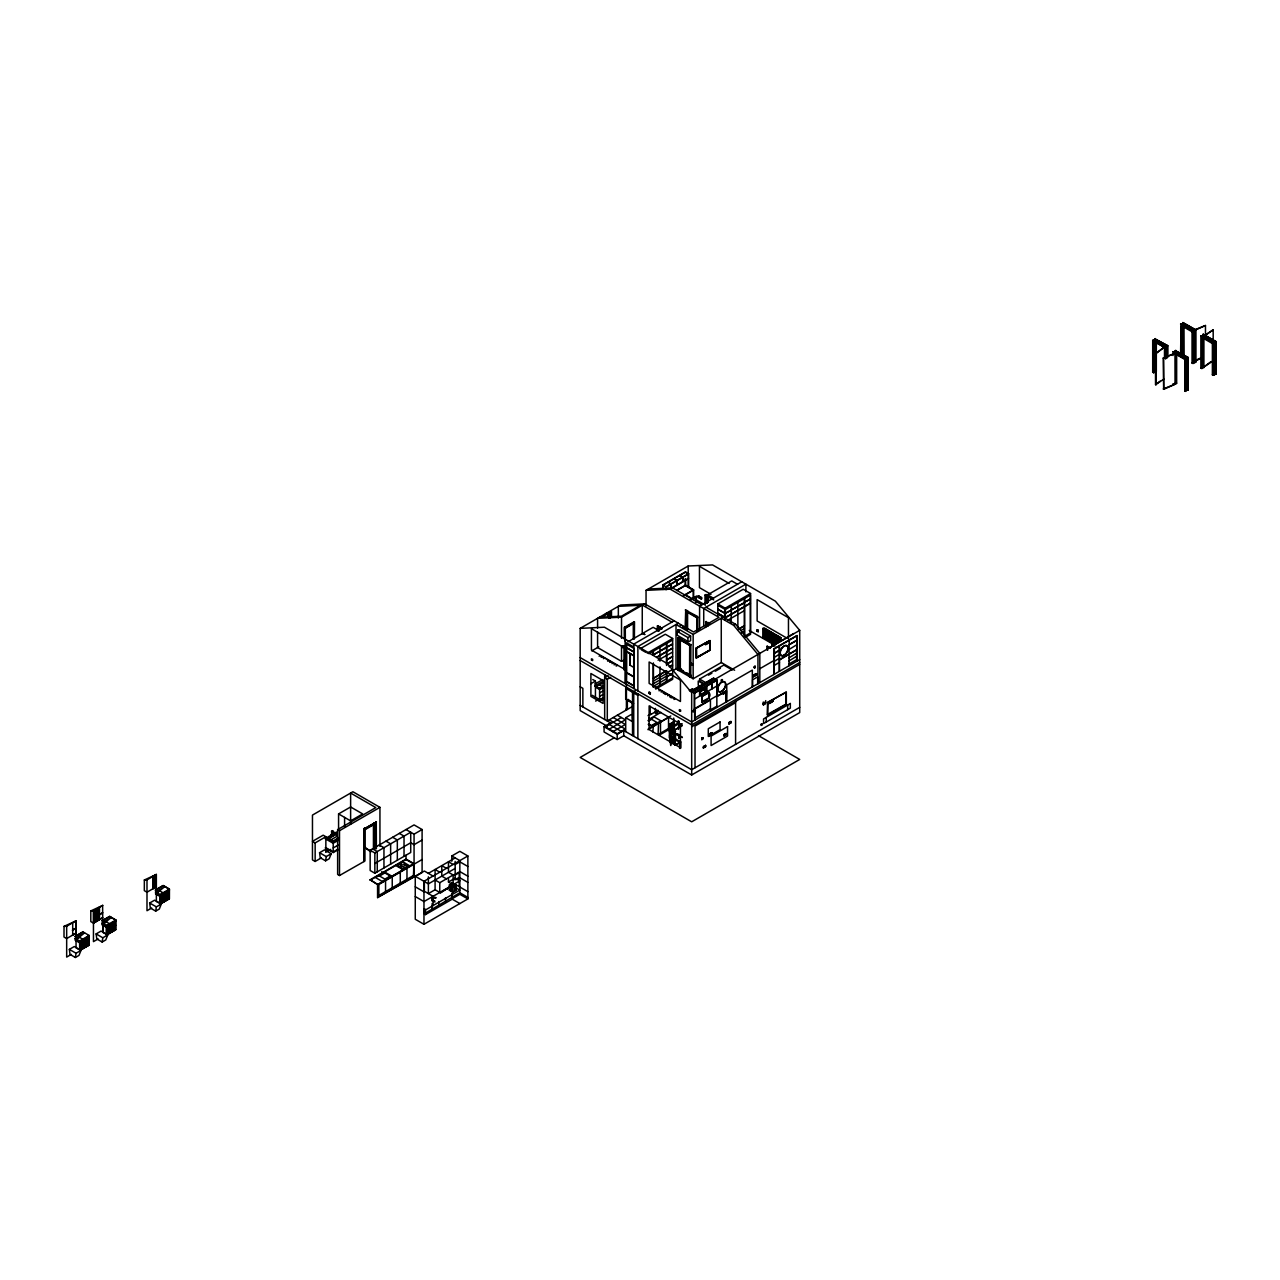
<?xml version="1.0" encoding="UTF-8"?>
<svg xmlns="http://www.w3.org/2000/svg" width="1280" height="1280" viewBox="0 0 1280 1280"><rect width="100%" height="100%" fill="white"/><g stroke="black" fill="none" stroke-linecap="round" stroke-linejoin="round"><path stroke-width="1.5" d="M704.24 747.136L705.6 745.456L705.6 746.688L703.312 747.84L703.312 746.592L705.6 745.456M625.36 641.44L625.28 627.872L633.456 622.848L633.456 638.736M1164.496 347.696L1166.096 346.768L1155.264 340.512L1153.648 341.424L1164.496 347.376L1164.496 357.312M695.968 602.384L696.272 596.288L696.384 602.144M755.392 666.944C754.864 664.832 753.024 669.088 755.104 667.6M723.92 734.704L726.224 733.552L723.92 734.704L724.08 736.032L725.76 734.416M75.376 957.488L76.048 953.248L80.992 950.384L74.304 946.528L69.36 949.376L70.016 954.4L75.376 957.488L78.992 955.408L80.992 950.384M102.144 942.032L102.816 937.792L107.776 934.928L101.072 931.072L96.128 933.92L96.8 938.944L102.144 942.032L105.76 939.952L107.776 934.928M155.696 911.12L156.368 906.88L161.312 904.016L154.624 900.16L149.664 903.008L150.336 908.032L155.696 911.12L159.312 909.04L161.312 904.016M325.584 860.832L326.256 856.592L331.216 853.728L324.512 849.856L319.568 852.72L320.24 857.744L325.584 860.832L329.2 858.752L331.216 853.728M331.936 835.936L331.52 831.088A1.856 1.104 58.3 0 1 334.032 832.432L334.08 833.568M432.976 900.816L432.224 900.848C431.536 897.568 436.352 896.24 435.552 898.208M432.96 901.152L434.896 902.016L434.576 900.624M330.688 834.528L331.632 834.608M722.272 679.984L721.488 681.04M381.744 871.616L381.984 871.76M649.008 718.32L648.704 717.952M381.76 874.128L380.88 874.192M332.272 833.44L332.032 833.552M88.992 935.632L79.632 942.8L75.136 940.208L75.136 938.352L84.512 932.944L76.704 939.296M754.752 667.664L754.976 666.208M603.936 681.376C600.336 687.44 587.808 685.28 602.128 688.56M1164.832 346.8L1155.536 353.712L1164.832 346.8L1164.896 357.392M1213.184 329.856L1203.28 336.48L1213.184 329.856L1213.184 341.44M1163.888 379.136L1155.536 384.624L1160.176 381.168M1213.184 360.768L1203.28 367.392L1211.024 361.648M155.456 893.84L159.936 896.416L169.312 889.248L163.216 885.568L155.408 890.144M680.16 748.464L679.648 742.672L679.648 748.16L680.704 748.192L680.704 741.904L674.848 744.8L670.08 742.048L670.032 735.184L674.88 737.984L675.392 744.528L674.08 738.112L675.136 744.384M670.64 741.216L674.624 743.28M671.936 741.68L671.76 737.28L671.936 741.68L674.624 739.776L678.672 741.52M331.28 835.552C332.048 838.832 331.376 826.432 333.824 833.504M1183.888 323.968L1182.288 324.896L1193.12 331.168L1194.736 329.92L1194.736 361.696L1195.664 362.224L1195.664 329.856L1182.816 322.576L1195.664 329.856M678.704 638.8L680.32 638.176L680.32 669.632M1173.984 352.864L1175.584 351.936M691.152 644.448L689.552 645.376L678.72 639.12M72.48 934.96L76.048 933.152L66.672 938.56L64 937.024L64.032 926.368L76.048 920.832L76.048 947.84L78.448 949.168M90.8 910.912L102.816 905.376L93.456 910.784L90.8 910.912L90.8 921.584L93.456 923.104L102.816 917.696L99.264 919.504M156.144 882.016L152.8 883.952L152.8 888.592L156.352 886.784L146.992 892.192L144.32 890.64L144.352 880L156.352 874.464L156.368 901.472L158.768 902.8M607.248 726.224L580.176 710.608L580.176 628.368L620.608 605.04L644.832 603.872L693.552 632L718.992 617.328L670.272 589.184L646.048 590.352L646.048 605.936M646.048 590.352L688.208 566L712.576 564.928L775.344 601.168L799.712 630.352L799.712 712.608L691.68 774.976L623.76 735.76L617.2 739.536L604.08 731.968L604.08 726.72L610.64 722.928L580.176 705.344M611.472 616.992L611.472 611.712L605.488 613.76M64.032 926.368L66.672 926.24L76.048 920.832M144.352 880L146.992 879.872L156.352 874.464M602.096 617.12L611.472 611.712M662.768 588.816L662.768 584.992L685.536 571.856L688.656 573.664L688.656 586.976M668.128 582.144L673.712 578.928L676.848 580.736L676.848 585.056L671.264 588.272L671.264 583.952L676.848 580.736M665.904 586.8L688.656 573.664M662.768 584.992L666.112 586.912L671.04 584.08L671.04 588.4M677.056 580.608L682.656 577.376L682.656 581.696L677.056 584.928L677.056 580.608L673.92 578.8L679.52 575.568L682.656 577.376M682.864 577.248L688.448 574.032L685.312 572.224L679.728 575.44L682.864 577.248L682.864 581.584L688.448 578.352M72.48 930.08L75.824 928.144L75.824 920.848M99.264 914.624L102.608 912.688M156.144 881.776L152.8 883.712L152.8 876.4M72.48 930.32L75.824 928.4L75.824 933.024M99.264 914.864L102.608 912.928M640.384 605.296L621.52 616.192L599.456 617.248M597.584 628.064L597.584 618.32L621.52 617.184L642.256 605.2L642.256 634.016M618.336 618.032L618.336 606.352L642.56 605.184L644.832 603.872M670.272 589.184L688.448 578.608M74.992 936.432L82.912 931.856L89.136 935.456L79.632 940.944L75.136 938.448L79.824 937.504L84.304 940.08L79.632 941.04M155.296 890.064L163.216 885.488L169.44 889.088L169.408 898.8L159.936 904.256L159.936 894.496M75.104 936.512L82.912 932.016M676.72 590.256L685.536 585.168L693.552 589.808L693.552 597.648M676.72 590.56L685.536 585.488L685.536 579.456M164.624 893.712L160.48 894.832L155.456 892.08L164.832 886.576L157.024 892.928M103.472 923.84L111.28 917.488L101.92 922.896L101.92 924.752L106.4 927.328L115.232 920.944L115.76 920.16L109.68 916.48L115.904 920L115.856 929.712L106.4 935.168L106.4 925.408L115.904 920M76.048 939.872L79.664 941.92L89.088 936.432M102.816 924.416L106.432 926.464L115.856 920.976M156.4 893.488L159.984 895.552L169.44 890.08M159.936 894.576L169.44 889.088M624.336 638.928L624.208 627.408L634.384 621.696L634.384 638.832M633.584 622.624L625.36 627.904M624.72 628.592L634.096 623.184M683.536 595.6L693.552 589.808M683.536 595.904L693.552 590.112L685.312 585.296M102.608 905.392L102.816 932.384L102.88 923.376M79.84 945.888L88.88 940.672M106.608 930.432L115.648 925.216M160.16 899.52L169.184 894.304M591.792 650.88L598.72 646.88M71.36 954.384L66.672 957.088L66.672 926.24M98.128 938.928L93.456 941.632L93.456 910.784M151.68 908.016L146.992 910.72L146.992 879.872M115.648 929.584L106.608 934.8L106.608 926.32M160.16 903.888L169.184 898.672L169.184 890.192M690.112 599.856L696.272 596.288M690.928 599.856L696.672 596.528M698.224 595.936L701.584 597.696L701.424 599.024L698.224 597.168L698.224 595.936L701.584 597.696M698.224 597.168L701.584 598.928M591.424 660.064L592.656 660.592L592.656 659.344L591.424 658.832L591.584 659.968M599.104 656.224L600.176 655.6L605.488 658.672M704.992 603.904L704.992 595.088L706.064 594.48L708.144 595.68M707.136 595.088L706.016 595.68L706.016 602.736L706.064 595.712M707.616 602.56L707.616 594.832L731.712 580.928L737.6 584.32M601.2 657.424L602.32 656.848M628.032 641.792L653.136 627.312L659.024 630.704M708.208 595.712L707.072 596.304L707.072 603.344M657.44 629.712L657.568 625.824L661.68 628.208M623.616 645.792L622.384 647.552L623.616 647.04L623.456 645.696M685.264 627.136L685.808 609.68M1167.84 345.76L1154.848 338.88L1167.84 345.76L1167.84 357.184M1180.544 356.432L1181.072 323.744L1193.52 330.928L1193.52 363.312L1192.048 363.088L1192.048 331.776L1194.864 330.16L1183.488 323.584L1181.616 324.048M603.344 658.672L604.464 658.08M686.208 629.216L686.208 611.616L687.136 611.072L687.136 628.672M1162.368 343.68L1156.32 340.192L1155.392 340.736L1165.968 346.384L1166.096 358.56M338.576 813.92L350.624 806.976L362.672 813.92L350.624 820.88L338.576 813.92L338.576 829.376M674.144 620.8L633.728 644.144L633.728 688.496L633.936 677.024L626.576 672.784L626.368 684.24L626.368 642.768L633.728 647.008M741.744 581.776L699.584 606.112L699.584 629.264M607.616 661.136L608.752 660.56M609.76 662.384L610.896 661.792M678.304 623.2L637.872 646.528L604.416 627.216L580.176 628.368M611.968 663.648L613.024 663.024L617.264 665.472L616.192 666.08M639.888 648.928L665.312 634.24L672.672 638.496L672.672 679.296L655.712 689.088M717.792 615.616L717.792 603.952L743.216 589.264L750.576 593.52L750.576 634.32L745.488 637.264M615.168 664.256L614.096 664.88M685.264 609.984L697.728 616.56M597.584 631.952L597.584 647.536L621.52 661.36L625.28 659.328L625.28 647.536M1165.424 347.312L1165.568 358.656M682.832 626.624L683.936 628.144L683.936 626.912L682.704 626.384L683.776 628.24M678 629.856L678.912 631.808L678 629.856L679.072 630.48M624.016 669.936L624.016 661.12M683.408 626.752L683.408 627.68M677.232 631.392L679.904 629.84L690.608 636.016L690.608 640.656L688.608 641.824L677.232 635.248L677.232 631.392L687.936 637.568L690.608 636.016M375.456 847.104L375.456 823.632L364.864 829.728L364.864 861.04L339.504 875.52L337.632 874.432L337.632 829.616L375.792 807.584L350.624 793.056L350.624 824.352M325.856 836.72L323.184 835.184L312.464 841.36L315.152 842.912L325.856 836.72L325.856 851.568M590.72 683.808L595.44 681.072L595.44 697.776M337.632 829.616L339.504 830.688L379.936 807.36L379.936 846.336M624.672 666.128L623.616 661.36M608.128 675.76L604.672 677.76L607.296 679.264L610.656 677.312M647.248 653.184L672.672 638.496M717.792 603.952L725.152 608.208L750.576 593.52M624.688 666.608L624.832 669.312M594.944 683.984L602.864 679.568M339.024 838.24L333.216 841.744L327.856 838.656L336.56 833.632M648.896 653.712L672.48 640.112M718 605.312L725.36 609.568L750.384 595.136L750.384 632.976L744.608 636.288L744.608 598.448M690.624 644.912L677.776 637.648L690.624 644.912L690.496 677.36L689.552 676.832L689.696 644.368M1173.04 355.504L1173.168 351.616M1216 341.584L1203.152 334.32L1216 341.584L1216 373.968L1213.856 375.056L1213.856 342.672L1200.864 335.792L1200.864 368.176L1204.208 367.168L1203.28 366.624M705.6 627.44L706.128 621.424M1188.176 357.504L1175.184 350.624L1188.176 357.504L1188.176 389.888L1185.232 390.96L1185.232 358.576M595.104 685.904L602.912 681.408M1173.84 352.016L1175.712 351.552L1187.104 358.112M1201.808 368.704L1201.808 337.408L1212.384 343.52L1215.2 341.904L1203.808 335.328L1201.936 335.792M330.464 840.096L336.56 836.576L336.56 834.096L328.928 838.496L333.216 840.976L339.328 837.456M680.304 638.208L679.776 669.424L690.592 675.68M706.544 623.344L707.472 622.656M1175.712 352.48L1176.656 351.936M1201.808 337.408L1202.736 336.864M596.016 687.44L599.632 689.488M653.152 654.8L666.704 647.536M672.464 643.968L666.704 647.296M725.104 613.264L731.328 610.224M725.104 613.52L744.608 602.56M744.352 602.16L750.368 598.992M653.152 655.056L666.224 647.264M666.432 647.392L672.464 644.224M731.072 610.08L744.4 602.688M744.352 602.4L750.368 599.232M602.768 699.504L599.6 701.328L599.6 688.416L604.272 685.712M721.472 662.416L693.152 678.768L676.016 668.864L676.016 624.512L693.152 634.4L723.136 617.088M338.096 840.48L333.152 843.264L325.12 838.624L336.496 832.048M599.6 689.504L602.784 687.664M656.688 657.184L672.48 648.096M750.384 603.104L725.36 617.536L718 613.28M656.688 657.44L672.48 648.336M718 613.536L725.36 617.792L750.384 603.36M1156.32 371.488L1152.704 372.336L1156.32 371.488L1156.32 340.192M363.792 829.12L376.384 822L363.792 829.12L363.936 861.568L363.936 829.2M599.6 692.944L602.768 691.12M1181.472 356.976L1182.416 356.432M364.208 829.344L375.712 822.848M364 829.696L376.048 822.736L376.048 848.48M325.744 852.24L330.72 849.376M333.216 847.936L338.096 845.12M658.064 660.192L672.464 652.192M727.968 620.08L744.4 610.656M599.6 696.4L602.768 694.56M379.936 807.36L352.896 791.744L312.464 815.088L312.464 859.904L315.152 861.456L321.264 857.92M1188.176 389.888L1187.232 389.344L1187.232 358.048L1185.232 359.2L1173.84 352.624M337.872 849.264L333.216 851.952L325.728 847.616M672.464 656.464L666.704 659.776M672.464 656.704L666.704 660.032M325.184 847.936L333.216 852.56L338.096 849.744M595.616 701.072L598.928 699.168L592.224 695.296M599.6 699.84L602.768 698.016M599.6 700.096L602.768 698.256M672.464 660.976L666.704 664.048M734.608 670.224L721.264 662.528L721.264 618.176L733.712 625.36L735.584 624.272L759.824 653.408L759.824 682.624M695.968 648.24L710.016 640.576L710.016 650.16L696.368 658.048L695.968 648.24L709.36 640.816M710.016 640.576L696.24 648.384L696.368 658.048M1192.048 363.088L1194.736 361.696M1195.664 362.224L1193.52 363.312M708.464 641.632L708.624 642.96L705.424 644.816L705.424 643.584M669.312 666.496L672.464 664.992M669.312 666.752L672.464 665.232M653.424 678.176L666.512 670.64M737.872 629.424L744.416 625.664M653.424 678.416L666.512 670.88M739.504 628.736L744.416 625.904M635.2 690.736L632.528 692.288L632.528 735.568M672.464 669.504L666.704 672.832M653.44 681.056L666.512 673.52M741.152 630.416L744.416 628.528M672.704 670.784L676.608 668.528M695.968 657.824L709.76 650.016L709.696 641.008M653.44 683.68L666.512 676.144M741.152 633.056L744.416 631.168M680.448 668.624L681.392 669.168L677.776 670.016L680.176 668.64M670.752 674.192L666.704 676.848M1200.864 368.176L1201.936 368.176M672.192 673.616L666.704 677.088M679.776 669.424L678.576 670.336M1175.712 383.312L1173.168 384M691.28 663.328L692.512 663.856L692.352 665.184L691.28 663.328L692.352 665.184M1176.656 353.888L1176.656 383.232L1173.04 384.08M691.984 663.712L691.984 664.64M653.44 686.32L666.512 678.768M370.16 850.256L374.848 852.96L410.72 832.256L410.72 852.496L374.848 873.216L370.16 870.512L370.16 850.256L414.064 824.912L422.096 829.536L422.096 872.512L377.568 897.504L377.568 884.528L389.536 877.616M655.056 687.984L672.48 677.952M649.12 692.128L649.12 693.376L649.12 692.128L650.352 692.656L650.192 693.984L650.352 692.656M757.136 629.76L758.208 630.384L757.136 629.76L756.976 631.088L758.208 631.616L756.976 631.088M774.592 634.048L773.472 634.64L773.472 643.44L762.816 637.296L762.816 628.48L763.888 627.856L780.96 637.728L780.96 641.248M764.96 628.48L763.84 629.072L763.888 637.904L764.96 637.296L762.816 637.296M659.024 690.816L660.144 690.224M766.032 629.104L764.912 629.68L764.96 638.528L767.04 638.496L765.968 639.12L765.968 630.304L767.104 629.712M632.816 706.256L607.296 720.992L607.296 679.264M406.032 829.552L414.064 834.176L422.096 829.536M661.168 692.048L662.288 691.472M768.176 630.336L767.04 630.928L767.104 639.76L768.176 639.152L767.04 639.728M1186.304 358.112L1186.304 389.888L1187.232 389.344M1212.384 343.52L1212.384 374.816L1216 373.968M689.552 676.832L691.168 675.904M768.176 631.568L768.176 640.384L768.112 631.536L769.248 630.96M1173.04 351.696L1185.888 358.96L1185.76 391.424L1184.832 390.88L1186.432 389.952L1186.432 358.192M1212.384 374.816L1213.856 375.056M604.752 727.104L621.344 717.52M663.312 693.296L664.432 692.704M771.376 632.192L770.256 632.784L770.256 641.584L771.376 641.008L769.184 640.976L769.184 632.16L770.32 631.568M664.432 693.936L665.504 693.328M665.456 694.528L666.576 693.936M763.84 637.872L764.912 637.264M772.448 641.616L771.376 642.24L771.328 633.392L772.448 632.816M625.696 731.616L625.696 717.712L631.184 714.544M374.848 863.472L410.72 842.768L414.064 844.688L422.096 840.048M764.912 638.496L765.968 637.872M773.52 642.24L772.4 642.832L772.4 634.016L773.52 633.424M608.768 729.424L625.36 719.84L617.328 715.2M667.584 695.76L668.72 695.168M766.032 639.152L767.104 638.528M774.544 644.064L774.544 635.248L775.664 634.656M704.672 684.016L699.584 681.072L699.584 679.072L723.808 665.088L732.304 669.984M669.728 696.992L670.864 696.416M776.736 635.28L775.616 635.872L775.616 642.912L775.664 635.904M708.464 675.168L711.872 673.2M715.296 671.232L720.4 668.288M671.936 697.024L670.864 697.648L672.992 697.648M777.808 635.904L776.688 636.48L776.688 641.776M612.784 731.744L625.36 724.48L613.312 717.52M777.808 637.136L777.808 640.656L777.76 637.104L778.88 636.512M778.88 637.76L778.88 641.28L778.832 637.728L779.952 637.136M674.016 699.472L675.088 698.848L659.072 689.616M689.328 690.544L692.4 688.768L692.976 692.192M780.96 637.728L779.904 638.336L762.816 628.48M689.728 690.784L692.816 689.008M767.264 650L767.056 646.256L770.528 647.792M771.6 644.096C794.896 633.888 761.664 644.16 775.04 646.08M648.048 715.632L651.056 713.888M616.8 734.064L625.36 729.104L609.296 719.84M658.016 710.336L650.192 714.848L650.192 706.24M713.776 677.968L691.024 691.104L694.576 693.168L699.568 690.288L699.568 695.984M691.232 691.232L696.224 688.352M696.432 688.224L708.352 681.344L711.696 683.28L711.696 688.992M708.56 681.232L713.552 678.336L716.912 680.272L716.912 685.984L694.576 699.12L694.576 708.704M604.08 726.72L617.2 734.288L623.76 730.496L691.68 769.728L799.712 707.36M655.408 712.304C656.816 712.768 657.376 711.76 655.408 712.304L655.568 713.632L657.712 712.4L657.552 711.072L655.552 712.384L656.64 711.776M656.352 712.848L655.552 713.312L655.712 712.464M793.68 633.536L770.768 647.008M691.68 774.976L691.68 692.72L799.712 630.352M614.48 737.632L580.176 757.44L691.68 821.808L799.712 759.44L758.544 735.68M422.096 859.536L378.192 884.88L370.16 879.776L406.032 859.072L414.064 863.696L377.792 884.64L377.792 897.632M370.16 880.24L406.032 859.536L411.968 862.96M648.848 719.344L660.896 712.384M711.696 683.28L699.776 690.16L699.776 695.856M716.912 680.272L711.904 683.152L711.904 688.864M647.984 720.608L654.224 717.008L660.928 720.864L651.552 726.272L648.208 724.352M648.88 720.864L651.552 719.328L656.912 722.416L651.552 725.504L648.88 723.968M700.672 691.408L705.488 688.624L705.488 692.496L700.672 695.28L700.528 691.328L705.488 688.624M774.112 648.944L779.28 645.968L779.28 650.288L774.336 653.152L774.336 648.816M788.992 640.352L779.488 645.84L779.488 671.216M700.672 694.656L705.216 692.032L705.216 688.784M700.528 694.88L705.36 692.112M789.216 644.56L796.816 640.16L796.816 635.84L789.216 640.224L788.992 665.728M789.216 644.8L796.816 640.416L796.816 644.736L789.216 649.376M701.808 701.904L701.856 696.464L708.96 692.368L709.216 697.92C690.32 706.768 714.848 699.76 709.024 692.64M701.856 696.464L709.216 692.512M392.944 875.648L411.744 864.8M679.376 710.832L680.608 711.36L680.608 710.128L679.376 709.6L679.536 710.736M648.272 728.944L670.768 715.952M648.048 729.696L668.528 717.408L668.528 728.528M759.824 668.72L773.872 660.592L773.872 674.512M779.28 659.744L797.024 649.504M694.368 708.816L717.12 695.68M779.488 659.936L796.608 649.808L796.608 653.184L788.992 657.824M753.232 675.424L756.608 673.664L754.464 674.896C754.976 677.344 753.056 673.344 753.392 676.752L756.608 674.896L756.448 673.568M753.376 675.488L755.408 674.512L754.304 674.8M669.744 738.272C669.888 719.552 672.672 773.168 668.752 724.528L674.064 722.048L674.32 729.344L673.264 721.92L674.32 729.344M693.056 710.784C698.832 706.72 688.688 714.624 695.36 710.88L695.2 709.552M674.064 722.048L668.752 724.528M724.192 692.336L723.248 693.968L724.48 692.208L724.192 693.264M723.248 693.968L725.552 692.832L725.392 691.488L725.552 692.832M774.112 665.488L779.488 662.384M377.792 896.08L413.664 875.376M678.976 722.496L658.096 734.56L658.496 723.664M377.568 897.504L413.456 876.8L414.064 864.16M659.344 735.072L679.392 723.504M451.808 861.216L451.808 855.968L459.84 851.328L467.872 855.968L467.872 898.928L423.968 924.288L415.264 919.264L415.264 876.288L424.368 871.04L433.072 876.064M788.992 660.912L796.608 656.272L796.608 653.424M681.728 723.776L678.88 725.424L681.984 723.92M674.576 729.2L669.264 731.664L674.288 735.056M681.648 724.528L678.56 726.304L678.56 729.44M670 731.84L669.12 724.464M678.176 720.944L679.04 726.624L678.896 721.12M710.432 708.816L694.848 718.064L694.848 720.128M682.336 737.584L672 731.616L681.952 725.568M788.992 664L796.608 659.616L796.608 656.512M672 731.616L681.952 725.888M710.432 709.904L716.848 706.192M428.384 873.36L455.168 857.904M673.888 731.616L675.488 731.616L673.888 731.616L673.888 741.024M799.712 659.6L691.68 721.968L580.176 657.584M669.264 737.952L669.776 732.16M799.712 662.528L691.68 724.896L580.176 660.528M674.8 735.552L677.856 733.776M415.264 876.288L423.968 881.312L467.872 855.968M691.68 726.752L799.712 664.384M455.024 864.624L459.84 861.84L467.872 866.48M735.584 702.64L695.024 726.064L695.024 767.792M678.832 734.464C677.792 738.432 680.688 739.472 679.904 734.96M678.832 738.128L679.904 738.096M455.168 868.416L428.384 883.872L424.368 881.552L424.368 891.28L433.072 896.304L433.072 905.584M435.088 880L439.76 882.704L453.152 874.976L453.152 884.72L448.464 882.016L448.464 878.112M455.024 874.368L459.84 871.584L467.872 876.208M454.864 875.232L459.184 872.736L459.184 877.376L454.864 879.872M439.76 882.704L439.76 892.448L435.088 889.744L428.384 893.6L428.384 876.864M448.464 882.016L455.168 878.144L459.84 880.848L453.152 884.72M763.296 702.016L763.104 704.144M456.64 879.616L459.84 877.76L467.872 882.4M701.696 738.256L702.928 737.728L701.856 739.584L701.696 738.256L702.928 737.728M728.736 722.64C733.92 720.544 727.696 721.76 728.896 723.968L731.04 722.736L730.88 721.408M708.656 734.544L711.872 732.688L712.032 734.016C707.664 738.048 707.664 733.536 712.032 732.784M451.072 887.952L449.376 886.96L449.376 884.96L452.784 882.992M452.608 884.896L452.608 883.328M701.696 739.488L702.928 738.96M708.656 735.776L712.032 734.016M763.168 704.8L765.568 703.872L765.712 700.624M767.584 715.088L786.32 704.256L786.32 691.904L767.584 702.72L767.184 714.848M767.184 702.48L786.048 692.368L786.048 704.112L767.52 714.432M440.096 892.72L450.144 886.912M768.672 703.44L768.672 702.208L768.672 703.44C771.2 704.368 774.096 698.096 772.96 700.976M440.496 892.944L445.12 889.824M447.2 889.088L450.544 887.152M768.832 703.536L773.12 701.072M449.376 884.96L452.784 886.928L456.176 884.96L456.176 890.256L452.784 892.224L449.376 890.256L451.072 889.28M449.472 890.32L451.072 888.688M703.472 747.92L704.544 746.08L704.544 747.312M703.312 747.84L705.6 746.688M724.08 736.032L726.224 734.784L726.064 733.456M423.968 910.832L459.84 890.128L455.024 887.344M451.808 893.584L451.808 898.928L459.84 894.304L467.872 898.928M424.368 908.64L424.368 914L425.44 914.624L452.224 899.168L452.224 893.808M760.992 724.272L762.224 723.744L762.224 724.976L760.992 725.504L761.152 724.368M1215.056 341.968L1213.456 342.896L1202.608 336.64L1204.208 335.408M381.52 874.272L381.184 874.192M722.384 679.584L721.52 681.2L722.256 679.6M754.784 667.92L753.936 667.056L755.184 666.336M674.88 737.984L674.08 738.112M680.16 742.96L674.88 745.024M1193.52 330.848L1205.472 325.488L1205.472 335.136M1163.232 358.08L1175.648 353.056L1163.232 358.08L1163.696 389.328L1175.648 383.968L1175.712 350.304M1193.056 361.424L1201.6 357.584M1193.52 361.76L1202.064 357.936M1163.232 388.992L1175.648 383.968M364.48 827.888L364.48 847.216L371.28 851.536M104.448 922.96L106.592 922.048L111.088 924.624L106.928 925.744L102.448 923.152M436.08 897.728L431.648 898.096M722.48 679.888L721.408 679.6L721.264 681.072M648.32 589.04L672.544 587.872L701.856 604.8M431.616 897.76L432.928 897.696M432.176 898.208L432.224 900.848M155.456 892.08L160.144 891.136L163.136 892.848M673.472 723.024L669.44 725.648M1180.544 324.048L1192.992 331.232M1200.864 335.792L1213.328 342.976M1192.048 331.776L1181.472 325.68L1181.472 355.008M1182.944 354.88L1183.888 355.424L1183.744 325.728M1181.184 354.544L1187.232 358.048M1166.768 346.384L1155.392 339.808L1153.52 340.896L1164.896 347.456L1166.896 346.304L1166.896 356.08M1175.584 352.24L1186.432 358.496L1184.832 359.424L1173.984 353.168M1177.232 353.344L1184.784 357.712M1202.608 368.096L1202.608 336.336M1165.568 347.232L1152.704 339.968L1152.704 372.336M1175.712 382.688L1176.656 383.232M1155.392 372.032L1155.264 340.192M1175.712 383.776L1175.584 354.208M1185.232 390.96L1185.76 359.04M729.12 583.44L699.456 566.32L699.456 587.648L710.992 594.304M786.816 638.08L757.136 620.96L757.136 599.616L788.464 617.712L788.464 639.04M707.616 594.832L713.504 598.24M704.992 595.088L713.712 599.904M693.344 590.24L685.312 585.6L685.312 578.496M718 609.168L725.36 613.424M718 609.424L725.36 613.68M671.264 583.952L667.92 582.272L662.992 585.104L662.992 589.44M695.072 599.184L705.472 605.184M749.264 630.464L773.984 644.736M685.312 594.576L693.344 599.456M706 607.2L735.584 624.272M767.056 646.256L770.128 648.032M705.6 621.728L710.272 624.432M697.712 617.712L685.664 610.752L685.664 628.576M705.6 622.272L709.04 624.256M686.208 611.616L696.784 617.728L696.784 631.408M680.976 625.36L680.176 625.36M707.392 642.256L707.392 643.488M642.56 605.184L671.872 622.112M706.336 642.864L706.496 644.208M753.392 676.752L755.376 674.192L755.536 675.504L755.248 674.416M678 631.088L679.072 631.712M710.016 650.16L696.64 657.584L696.576 648.576M754.448 675.808L754.704 674.72M753.776 676.192L753.904 675.184M753.376 676.416L753.632 675.344M657.44 625.904L662.208 628.656M661.68 628.816L657.952 626.752L657.952 630.704M677.904 638.272L689.952 645.216M661.472 629.152L658.384 627.376L659.984 626.448L659.456 630.656M634.384 621.696L634.256 638.752M765.168 702.096L763.232 703.296M644.832 634.448L643.6 633.92L644.656 634.544M692.512 665.104L691.44 663.248M699.584 679.072L706.384 682.992M679.92 668.944L683.392 670.912M686.48 672.688L691.12 675.36M703.152 683.92L698.24 681.072L698.24 685.248L701.52 687.136M641.36 649.776L645.776 652.336M666.704 664.288L672.192 660.576M626.576 647.616L633.936 651.872L633.936 648.432L626.576 644.192L626.576 672.528L633.952 676.784L633.936 655.92L626.576 651.664M626.576 647.856L633.936 652.112L633.936 655.664L626.576 651.424M622.912 646.16L622.912 647.088M709.216 697.92L708.96 692.368M624.208 659.792L624.208 646.464M729.968 722.112L729.808 723.264M731.04 722.736L728.896 723.968M633.936 667.504L629.968 665.168L629.968 653.568M606.608 659.312L611.904 662.384M694.128 710.176L694.288 711.504M725.152 734.176L724.992 735.312M649.12 693.376L650.352 693.888M633.952 685.808L625.904 681.168L633.952 686.048M637.872 695.376L625.696 688.336L625.696 699.168L632.384 703.024L632.384 721.568L625.696 717.712M680.592 724.032L649.12 705.888L649.12 729.616L680.448 747.696L680.448 723.968M672.144 724.032L672.32 728.624M592.768 679.536L595.44 681.072M599.792 685.056L602.784 686.784M632.656 704.256L632.656 718.176M594.928 685.808L599.6 688.496M672 731.312L682.336 737.28M626.208 708.832L627.344 709.488L627.344 699.712M625.68 709.6L626.416 710.032L626.416 685.264M669.568 735.504L670.336 742.208L669.936 735.584L674.208 738.048L674.848 744.8M680.704 741.904L675.104 738.672L670.56 741.744L670.032 735.184M653.264 726.672L652.864 732.016M580.176 686.8L582.864 688.336L582.864 706.896M608.624 724.08L621.744 731.664M604.608 726.4L617.728 733.984M451.808 855.968L459.84 860.608M399.344 833.408L404.032 836.112L404.032 856.368M453.152 864.464L448.464 861.76L448.464 872.272L453.152 874.976M392.656 837.28L397.328 839.984L397.328 860.224M446.464 868.336L441.776 865.632L441.776 876.144L446.464 878.848M385.952 841.136L390.64 843.84L390.64 864.096M439.76 872.192L435.088 869.488L435.088 889.744M453.424 883.328L467.872 891.664M451.072 883.984L454.48 885.936L454.48 891.248M379.264 845.008L383.952 847.712L383.952 867.952M454.816 889.184L456.176 889.968M467.872 897.392L459.84 892.752L425.44 913.072L424.368 912.464M449.376 889.68L451.072 890.656M449.472 890.016L451.072 890.944L451.072 885.936L423.968 901.568L415.264 896.544M452.784 891.936L451.424 891.152L451.424 886.144M372.576 848.864L377.264 851.568L377.264 871.824M451.808 898.928L459.84 903.568M415.264 886.8L423.968 891.824M327.856 838.496L333.216 841.744M370.16 879.776L378.192 884.88M319.568 852.72L326.256 856.592M149.664 903.008L156.368 906.88M102.864 932.352L105.216 933.712M96.128 933.92L102.816 937.792M69.36 949.376L76.048 953.248M669.744 732.768L673.824 735.52M1205.472 325.488L1193.056 330.512L1192.992 363.616M628.016 699.344L633.584 703.488M627.408 699.616L632.992 703.76M364.48 847.216L370.688 851.808M691.68 692.72L667.44 663.68L637.872 646.528L637.872 690.896M733.712 625.36L757.952 654.496L757.952 683.712M678.432 720.8L679.04 726.624M673.52 721.776L674.032 728.928M767.456 646.48L767.664 650.24M656.48 712.912L656.48 711.68L656.64 713.008M1215.872 341.664L1215.872 374.048M1215.2 341.28L1215.2 373.664M1214.928 341.12L1214.928 373.504M1213.328 342.352L1213.328 375.36M1203.872 338.688L1203.872 367.664M1203.28 334.24L1203.28 367.392M1195.536 329.92L1195.536 362.304M1194.864 329.536L1194.864 361.92M1187.632 357.808L1187.632 390.192M1187.104 357.504L1187.104 389.888M1184.96 358.432L1184.832 390.88M1183.488 325.568L1183.488 355.344M1182.416 324.672L1182.416 354.48M1182.288 324.592L1182.288 354.384M1175.184 354.64L1175.184 383.616M1167.312 346.064L1167.312 357.504M1166.768 345.76L1166.768 358.288M1165.424 347.072L1165.424 358.672M1163.696 358.416L1163.696 389.328M1156.128 353.968L1156.128 384.88M1155.392 338.576L1155.536 384.624M1153.776 340.432L1153.776 372.8M1153.52 340.272L1153.648 372.88M797.024 661.088L797.024 635.472L774.112 648.704L774.112 674.32M796.816 644.992L796.816 649.632M787.664 705.04L787.664 709.68M779.28 654.528L779.28 658.272L774.336 661.376L774.336 665.36M779.28 658.512L779.28 671.344M776.736 636.512L776.736 641.808M774.592 635.28L774.592 642.336M774.336 657.136L774.336 653.392L779.28 650.544L779.28 654.272L774.336 657.392L774.336 661.12M773.52 634.656L773.52 643.472M772.448 634.048L772.448 642.848M771.376 633.424L771.376 642.24M770.32 632.816L770.32 641.616M769.248 632.192L769.248 641.008M767.856 702.88L767.856 714.624M766.24 717.408L766.24 722.032M763.504 703.456L763.568 705.04M758.208 630.384L758.048 631.712M757.68 683.856L757.68 676.88L752.592 679.808L752.592 686.8M755.376 674.192L755.536 675.52M754.976 674.576L754.976 675.488M752.32 686.96L752.32 670.112L726.752 684.864L726.752 701.712M745.904 591.888L745.904 584.16L703.728 608.512L703.728 625.872M744.4 598.576L744.416 636.416M737.872 602.352L737.872 610.32M737.872 610.576L737.872 627.552M735.584 701.408L735.584 744.368M731.328 606.112L731.12 622.832M726.224 702L726.496 690.768L717.12 696.176L717.12 679.904L694.368 693.04L694.368 709.312L710.432 700.048L710.432 711.12M726 702.128L726 691.296L716.848 696.576L716.848 707.424M725.36 609.568L725.376 617.792M725.152 608.208L725.152 619.856M723.92 692.496L723.92 693.424M723.648 692.656L723.648 693.584M723.392 692.8L723.408 694.064M716.912 686.224L716.912 695.808M711.872 732.688L711.872 733.92M708.816 734.64L708.816 735.872M708.208 596.944L708.208 602.24M708.048 596.624L708.048 602.24M707.824 596.496L707.824 602.112M707.888 622.288L707.888 626.144M707.136 596.336L707.136 603.376M706.688 686.176L706.688 691.872M706.48 686.288L706.48 692M705.44 745.36L705.44 746.592M704.368 745.984L704.4 747.232M702.768 737.632L702.768 738.864M702.128 696.608L702.128 702.016M701.856 738.352L701.856 739.584M701.424 597.792L701.424 599.024M698.384 595.84L698.384 597.072M697.728 617.184L697.728 630.512M694.848 709.04L694.848 717.824M694.576 693.168L694.576 698.864M694.624 709.168L694.624 720.24M693.344 589.936L693.344 599.2M693.152 634.4L693.152 678.768M690.496 644.992L690.496 677.36M689.952 644.528L689.952 676.912M688.208 566L688.208 587.424M687.936 637.568L687.936 641.44M687.584 610.544L687.584 629.872M687.008 610.848L687.008 628.544M680.208 742.4L680.208 747.888M679.392 734.736L679.392 738.4M678.576 637.952L678.704 670.56M677.904 637.568L677.776 670.016M675.488 733.504L675.488 741.024M674.688 732.08L674.688 739.616M673.744 718.096L673.744 725.52M666.704 643.424L666.72 665.472M666.72 671.408L666.72 681.28M666.496 643.552L666.496 665.104M666.496 670.88L666.512 681.392M666.112 586.912L666.112 589.808M660.496 722.048L660.496 733.168M659.968 647.328L659.968 655.312M659.968 655.552L659.968 661.216M659.968 666.864L659.968 685.168M658.512 626.368L658.384 631.296M658.24 626.208L658.24 630.8M657.568 625.824L657.568 629.632M655.408 708.4L655.408 711.84M653.424 651.088L653.216 655.328L653.216 651.216M653.44 663.104L653.424 687.184M653.216 663.392L653.232 687.088M637.872 693.824L637.872 738.656M633.584 622L633.584 638.496M633.728 692.976L633.728 736.256M630.192 653.696L630.144 665.312M628.752 625.872L628.624 625.488M625.152 626.88L625.024 683.472M624.88 627.024L624.72 640.176M624.88 647.504L624.72 659.504M623.76 730.496L623.76 735.76M621.52 617.184L621.52 638.304M621.52 645.984L621.52 661.36M617.2 734.288L617.2 739.536M611.264 611.712L611.264 617.2M611.008 611.984L611.008 617.264M610.736 612.128L610.736 617.408M610.464 612.288L610.464 617.568M610.208 612.448L610.208 617.728M609.936 612.592L609.936 617.872M609.664 612.752L609.664 618.032M609.392 612.912L609.392 618.192M609.136 613.056L609.136 618.336M608.864 613.216L608.864 616.736M608.592 613.376L608.592 616.896M608.32 613.52L608.32 617.04M608.128 613.632L607.92 617.296M604.672 674.688L604.672 719.488M459.84 861.84L459.84 894.304M459.184 880.464L459.184 886.656M455.168 861.408L455.168 878.144M452.784 886.928L452.784 892.224M451.808 882.4L451.808 885.488M445.52 897.68L445.52 901.488M438.832 901.536L438.832 905.344M432.144 903.488L432.144 909.216M425.44 909.264L425.44 914.624M423.968 881.312L423.968 924.288M414.064 834.176L414.064 877.152M413.664 863.936L413.664 876.912M406.976 867.792L406.976 879.232M406.032 855.136L406.032 859.536M400.272 871.664L400.272 883.104M392.24 876.304L392.24 887.744M385.552 880.16L385.552 891.6M378.864 884.032L378.864 895.472M376.256 821.92L376.384 848.672M375.712 822.24L375.712 848.656M375.04 823.088L374.912 848.752M374.848 852.96L374.848 873.216M374.384 822.928L374.384 848.048M373.776 823.2L373.776 848.32M373.44 823.84L373.44 847.648M364.336 828.8L364.336 861.184M344.592 817.408L344.592 827.056M339.504 830.688L339.504 875.52M333.216 842.976L333.216 852.56M315.152 842.912L315.152 861.456M168.96 890.32L168.96 898.8M168.688 890.48L168.688 898.96M168.416 890.624L168.416 899.12M168.16 890.784L168.16 899.264M167.888 890.944L167.888 899.424M167.616 891.088L167.616 899.584M167.344 891.248L167.344 899.728M167.088 891.408L167.088 899.888M166.816 891.552L166.816 900.048M166.544 891.712L166.544 900.192M166.272 891.872L166.272 900.352M166.016 892.016L166.016 900.512M165.744 892.176L165.744 900.656M165.472 892.336L165.472 900.816M165.2 892.48L165.2 900.976M164.944 892.64L164.944 901.12M164.672 892.8L164.672 901.28M164.4 892.944L164.4 901.44M164.144 893.104L164.144 901.584M163.872 893.264L163.872 901.744M163.6 893.408L163.6 901.904M163.328 893.568L163.328 902.048M163.072 893.728L163.072 902.208M162.8 893.872L162.8 902.368M162.528 894.032L162.528 902.512M162.256 894.192L162.256 902.672M162 894.336L162 902.832M161.728 894.496L161.728 902.976M161.456 894.656L161.456 903.136M161.184 894.8L161.184 903.296M160.928 894.96L160.928 903.44M160.656 895.12L160.656 903.6M160.384 895.264L160.384 903.76M156.144 874.48L156.16 886.896M155.888 874.736L155.888 887.056M155.632 874.896L155.632 887.216M155.36 875.04L155.36 887.36M155.088 875.2L155.088 887.52M154.816 875.36L154.816 887.664M154.56 875.504L154.56 887.824M154.288 875.664L154.288 887.984M154.016 875.824L154.016 888.128M153.744 875.968L153.744 888.288M153.488 876.128L153.488 888.448M153.216 876.288L153.008 888.72M115.408 921.232L115.408 929.728M115.152 921.392L115.152 929.872M114.88 921.536L114.88 930.032M114.608 921.696L114.608 930.176M114.336 921.856L114.336 930.336M114.08 922L114.08 930.496M113.808 922.16L113.808 930.64M113.536 922.32L113.536 930.8M113.264 922.464L113.264 930.96M113.008 922.624L113.008 931.104M112.736 922.784L112.736 931.264M112.464 922.928L112.464 931.424M112.208 923.088L112.208 931.568M111.936 923.248L111.936 931.728M111.664 923.392L111.664 931.888M111.392 923.552L111.392 932.032M111.136 923.712L111.136 932.192M110.864 923.856L110.864 932.352M110.592 924.016L110.592 932.496M110.32 924.176L110.32 932.656M110.064 924.32L110.064 932.816M109.792 924.48L109.792 932.96M109.52 924.64L109.52 933.12M109.248 924.784L109.248 933.28M108.992 924.944L108.992 933.424M108.72 925.104L108.72 933.584M108.448 925.248L108.448 933.744M108.192 925.408L108.192 933.888M107.92 925.568L107.92 934.048M107.648 925.712L107.648 934.208M107.376 925.872L107.376 934.352M107.12 926.032L107.12 934.512M106.848 926.176L106.848 934.672M99.472 907.312L99.472 919.632M99.264 907.312L99.264 919.744M99.008 907.584L99.008 919.904M98.736 907.728L98.736 920.048M98.464 907.888L98.464 920.208M98.208 908.048L98.208 920.368M97.936 908.192L97.936 920.512M97.664 908.352L97.664 920.672M97.392 908.512L97.392 920.832M97.136 908.656L97.136 920.976M96.864 908.816L96.864 921.136M96.592 908.976L96.592 921.296M96.32 909.12L96.32 921.44M96.064 909.28L96.064 921.6M95.792 909.44L95.792 921.76M95.52 909.584L95.52 921.904M95.248 909.744L95.248 922.064M94.992 909.904L94.992 922.224M94.72 910.048L94.72 922.368M94.448 910.208L94.448 922.528M94.192 910.368L94.192 922.688M93.92 910.512L93.92 922.832M93.648 910.672L93.648 922.992M88.992 935.456L89.088 945.168L79.632 950.624L79.632 940.864M88.88 936.56L88.88 945.04L79.84 950.256L79.84 941.776M88.64 936.688L88.64 945.184M88.368 936.848L88.368 945.328M88.112 936.992L88.112 945.488M87.84 937.152L87.84 945.648M87.568 937.312L87.568 945.792M87.296 937.456L87.296 945.952M87.04 937.616L87.04 946.096M86.768 937.776L86.768 946.256M86.496 937.92L86.496 946.416M86.24 938.08L86.24 946.56M85.968 938.24L85.968 946.72M85.696 938.384L85.696 946.88M85.424 938.544L85.424 947.024M85.168 938.704L85.168 947.184M84.896 938.848L84.896 947.344M84.624 939.008L84.624 947.488M84.352 939.168L84.352 947.648M84.096 939.312L84.096 947.808M83.824 939.472L83.824 947.952M83.552 939.632L83.552 948.112M83.28 939.776L83.28 948.272M83.024 939.936L83.024 948.416M82.752 940.096L82.752 948.576M82.48 940.24L82.48 948.736M82.224 940.4L82.224 948.88M81.952 940.56L81.952 949.04M81.68 940.704L81.68 949.2M81.408 940.864L81.408 949.344M81.152 941.024L81.152 949.504M80.88 941.168L80.88 949.664M80.608 941.328L80.608 949.808M80.336 941.488L80.336 949.968M80.08 941.632L80.08 950.128M72.704 922.768L72.704 935.088M404.72 865.504L407.328 865.776L404.832 865.312M670.256 736.352L674.56 738.848L670.256 736.352M109.68 916.4L101.76 920.976L109.68 916.48M699.456 596.464L699.296 597.792L699.456 596.464M700.528 597.072L700.368 598.4L700.512 597.072M623.488 646.032L622.672 647.424L623.488 646.032M779.632 640.224L772.4 644.4L779.632 640.224M402.672 861.776L395.984 865.632L402.672 869.504L409.376 865.632L402.672 861.776M384.896 872.16L375.52 877.568L382.208 881.424L391.584 876.016L384.896 872.16M384.896 872.928L379.536 876.016L384.896 879.104L390.24 876.016L384.896 872.928M673.808 727.712L669.536 730.176L673.808 727.712M673.856 728.32L669.584 730.784L673.856 728.32M672.96 737.968L673.12 742.368L672.96 737.968M720.064 721.968L708.288 728.768L708.288 736.496L720.064 729.696L720.064 721.968M450.736 884.416L449.712 885.296L450.736 884.416M727.552 726.592L711.088 736.096L711.088 745.536L727.552 736.032L727.552 726.592M790.336 703.488L763.568 718.944L763.568 723.584L790.336 708.128L790.336 703.488M772.048 700.448L772.048 701.68L772.048 700.448M770.976 701.072L770.976 702.304L770.976 701.072M769.904 701.68L769.904 702.928L769.904 701.68M624.496 647.776L591.424 628.688L591.424 650.096L624.496 669.184L624.496 647.776M680.448 680.08L649.12 661.984L649.12 683.392L680.448 701.488L680.448 680.08M710.96 733.392L710.96 734.64L710.96 733.392M709.888 734.016L709.888 735.248L709.888 734.016M603.072 680.544L590.896 673.504L590.896 696.384L603.072 703.408L603.072 680.544M670.96 724.72L671.296 729.408L670.96 724.72M722.224 691.168A5.68 3.28 -60 0 0 725.056 682.192A5.68 3.28 -60 0 0 718.144 687.024A5.68 3.28 -60 0 0 722.224 691.168M721.952 691.024A5.68 3.28 -60 0 0 724.784 682.048A5.68 3.28 -60 0 0 717.872 686.864A5.68 3.28 -60 0 0 721.952 691.024M784.528 655.168A5.68 3.28 -60 0 0 787.584 646.192A5.68 3.28 -60 0 0 780.64 650.736A5.68 3.28 -60 0 0 784.528 655.168M784.256 655.008A5.68 3.28 -60 0 0 787.312 646.032A5.68 3.28 -60 0 0 780.368 650.592A5.68 3.28 -60 0 0 784.256 655.008M401.328 864.624A2.08 1.2 0 0 0 404.72 863.92A2.08 1.2 0 0 0 401.968 862.576A2.08 1.2 0 0 0 401.328 864.624M398.416 866.464A1.696 0.976 0 0 0 401.04 865.68A1.696 0.976 0 0 0 398.544 864.768A1.696 0.976 0 0 0 398.416 866.464M401.616 868.336A1.696 0.976 0 0 0 404.368 867.728A1.696 0.976 0 0 0 402.064 866.656A1.696 0.976 0 0 0 401.616 868.336"/></g></svg>
